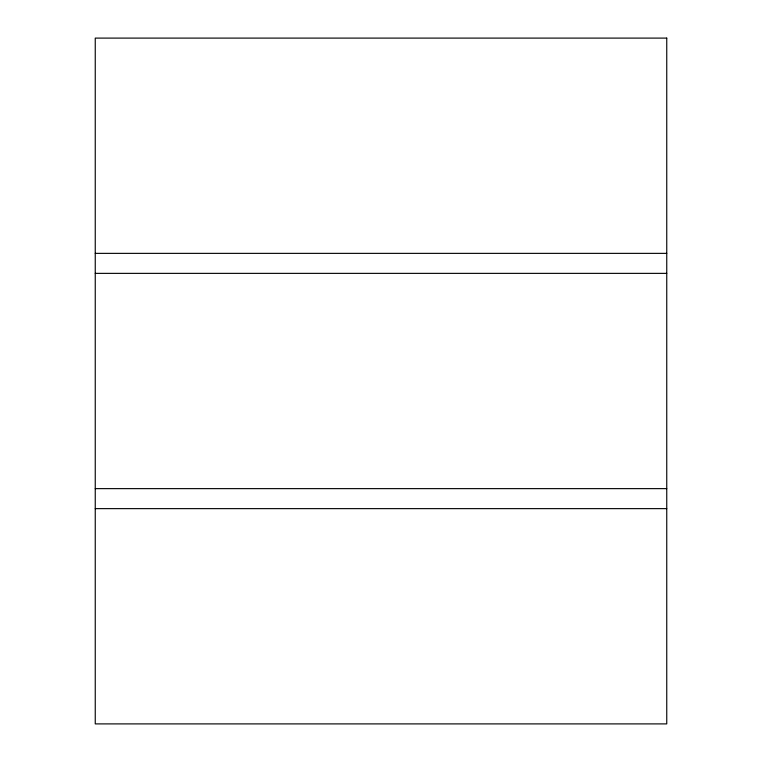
<?xml version="1.0" encoding="UTF-8"?>
<svg xmlns="http://www.w3.org/2000/svg" width="762" height="762" viewBox="0 0 762 762"><rect width="100%" height="100%" fill="white"/><g stroke="black" fill="none" stroke-linecap="round" stroke-linejoin="round"><path stroke-width="1.14" d="M95.25 253.365L666.75 253.365M95.25 273.368L666.75 273.368M95.25 488.632L666.75 488.632M95.25 508.635L666.75 508.635M666.75 38.1L95.25 38.1L95.25 723.9L666.75 723.9L666.75 38.1"/></g></svg>
